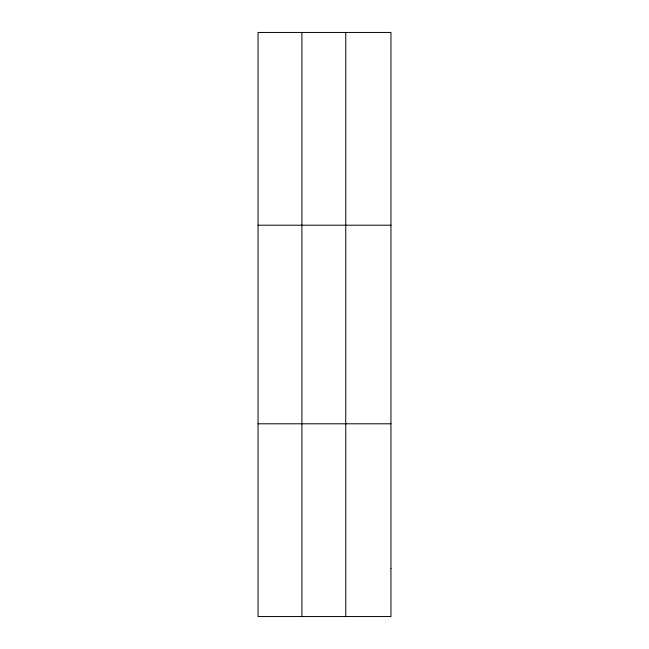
<?xml version="1.0" encoding="UTF-8"?>
<svg xmlns="http://www.w3.org/2000/svg" width="649" height="649" viewBox="0 0 649 649"><rect width="100%" height="100%" fill="white"/><g stroke="black" fill="none" stroke-linecap="round" stroke-linejoin="round"><path stroke-width="0.97" d="M301.907 616.55L301.907 32.45M345.763 616.55L345.763 32.45M258.042 225.203L390.958 225.203M258.042 423.797L390.958 423.797M390.958 568.362L390.958 616.55L258.042 616.55L258.042 32.45L390.958 32.45L390.958 568.362"/></g></svg>
